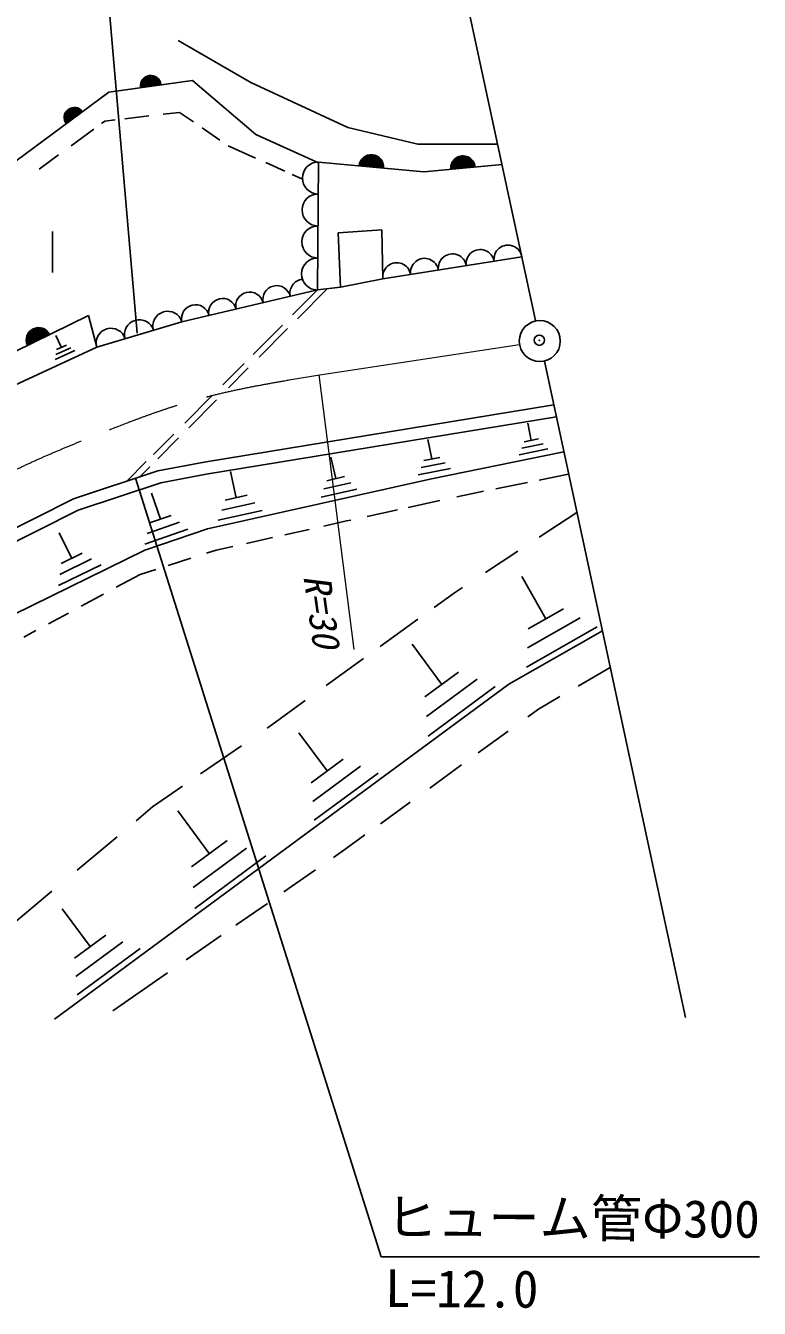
# Model space of a CAD drawing. Units: millimetres, scale not verified. Extents: x 40000 to 680000, y 20000 to 380000.
# Drawn here: x 411356 to 447165, y 258329 to 320943 of the extents above; entities that cross this region are included whole.
import ezdxf
from ezdxf.enums import TextEntityAlignment as Align

# ---------------------------------------------------------------- set-up
doc = ezdxf.new("R2010")
doc.units = ezdxf.units.MM
doc.header["$LTSCALE"] = 1000
doc.header["$PDMODE"] = 32
doc.header["$PDSIZE"] = 500
doc.linetypes.add('CHAIN', pattern=[18.5, 12, -1.5, 3.5, -1.5])
for name, color, linetype, lineweight in [('M-BGD', 7, 'Continuous', 25), ('M-BMK', 2, 'CHAIN', 13), ('M-BMK-SRVR', 3, 'Continuous', 25), ('M-STR-HTXT', 7, 'Continuous', 13), ('M-STR-STR3', 7, 'Continuous', 25), ('M-STR-STRC', 7, 'Continuous', 25)]:
    doc.layers.add(name, color=color, linetype=linetype, lineweight=lineweight)
doc.layers.add('M-OTRS', color=6, linetype='Continuous')
doc.styles.add('ＭＳ ゴシック', font='')
doc.styles.get('ＭＳ ゴシック').set_extended_font_data('MS Gothic')

msp = doc.modelspace()

# ---------------------------------------------------------------- linework, layer by layer
at = {"layer": 'M-BGD'}
for p, q in [((422353, 318163), (418805, 320220)), ((415423, 317695), (419497, 318268)), ((419497, 318268), (422595, 315629)), ((427085, 315978), (422353, 318163)), ((408595, 312645), (415423, 317695)), ((415058, 316164), (415224, 316285)), ((415224, 316285), (415728, 316344)), ((416192, 316398), (417374, 316536)), ((418068, 316617), (418872, 316710)), ((418872, 316710), (419541, 316251)), ((413574, 315082), (414676, 315886)), ((419968, 315957), (420841, 315358)), ((422595, 315629), (425652, 314252)), ((430504, 315155), (427085, 315978)), ((421244, 315081), (422582, 314479)), ((434393, 315162), (430504, 315155)), ((412011, 313942), (412961, 314635)), ((423072, 314258), (424006, 313838)), ((425596, 308040), (425652, 314286)), ((425652, 314286), (430796, 313805)), ((430796, 313805), (434606, 314168)), ((424369, 313675), (424866, 313451)), ((412661, 310890), (412661, 308890)), ((428733, 310979), (426613, 310838)), ((426613, 310838), (426726, 308181)), ((428789, 308577), (428733, 310979)), ((435578, 309652), (428789, 308577)), ((424622, 306639), (426079, 308100)), ((426726, 308181), (425596, 308040)), ((426726, 308181), (428789, 308577)), ((425596, 308040), (418982, 306485)), ((424382, 306822), (425596, 308040)), ((414431, 306796), (404652, 302019)), ((414827, 305241), (414431, 306796)), ((418982, 306485), (414827, 305241)), ((422463, 304898), (423888, 306327)), ((412836, 305820), (413106, 305240)), ((422746, 304756), (424143, 306157)), ((406969, 301624), (414827, 305241)), ((413756, 305080), (412796, 304640)), ((413556, 305220), (412836, 304890)), ((413346, 305350), (412866, 305130)), ((420981, 303411), (422026, 304459)), ((421250, 303256), (422223, 304232)), ((419119, 301543), (420431, 302859)), ((419317, 301317), (420671, 302676)), ((420069, 299642), (437131, 302428)), ((420174, 299052), (437257, 301841)), ((435866, 301540), (436036, 300700)), ((417595, 300015), (418583, 301005)), ((417807, 299802), (418823, 300821)), ((430986, 300740), (431176, 299800)), ((436386, 300770), (435686, 300630)), ((431158, 298828), (437625, 300132)), ((436846, 300280), (435446, 300000)), ((436616, 300530), (435566, 300320)), ((416289, 298705), (417242, 299661)), ((416921, 298914), (417412, 299406)), ((417809, 299207), (420069, 299642)), ((426256, 299880), (426496, 298830)), ((432086, 299320), (430516, 299010)), ((431826, 299600), (430656, 299370)), ((431566, 299870), (430786, 299720)), ((413688, 297846), (417809, 299207)), ((417961, 298625), (420174, 299052)), ((420225, 296382), (431158, 298828)), ((421346, 299180), (421636, 297900)), ((426926, 298930), (426056, 298730)), ((436413, 298764), (437856, 299055)), ((413918, 297290), (417961, 298625)), ((417496, 298120), (417936, 296850)), ((427526, 298320), (425776, 297930)), ((427226, 298630), (425916, 298330)), ((432400, 297941), (433184, 298113)), ((433184, 298113), (433699, 298216)), ((434301, 298338), (435849, 298650)), ((407991, 294983), (413688, 297846)), ((422536, 297650), (420926, 297300)), ((422166, 298020), (421096, 297780)), ((430020, 297421), (431565, 297759)), ((408314, 294474), (413918, 297290)), ((418456, 297030), (417406, 296670)), ((422896, 297280), (420756, 296810)), ((427021, 296766), (427222, 296810)), ((428031, 296986), (429500, 297307)), ((438259, 297186), (436412, 295970)), ((412996, 296180), (413606, 294940)), ((419276, 296370), (417166, 295640)), ((417180, 295333), (420225, 296382)), ((418866, 296700), (417286, 296160)), ((424003, 296088), (425186, 296354)), ((425910, 296516), (427021, 296766)), ((422139, 295670), (423410, 295955)), ((410739, 292188), (417180, 295333)), ((414116, 295190), (413086, 294690)), ((418317, 294592), (419416, 294943)), ((420183, 295187), (420654, 295337)), ((420654, 295337), (421476, 295522)), ((435378, 295290), (433805, 294255)), ((415036, 294620), (412966, 293610)), ((414576, 294910), (413026, 294150)), ((416940, 294154), (417712, 294400)), ((415779, 293527), (416940, 294154)), ((435566, 294050), (436746, 291990)), ((414062, 292600), (415150, 293187)), ((432286, 293256), (431287, 292534)), ((432671, 293509), (432286, 293256)), ((437606, 292480), (435886, 291500)), ((412464, 291738), (413447, 292269)), ((430498, 291965), (428655, 290634)), ((438426, 292040), (435846, 290570)), ((411267, 291093), (411858, 291412)), ((439504, 291396), (434939, 288791)), ((439246, 291600), (435806, 289630)), ((430216, 290750), (431666, 288790)), ((427845, 290050), (426023, 288734)), ((432486, 289390), (430846, 288180)), ((439886, 289617), (438320, 288707)), ((434939, 288791), (412767, 272439)), ((433386, 289040), (430926, 287220)), ((434276, 288680), (430996, 286260)), ((437431, 288190), (436384, 287581)), ((424999, 287994), (423185, 286685)), ((436384, 287581), (435871, 287209)), ((423185, 286685), (423143, 286656)), ((424696, 286430), (426076, 284560)), ((434907, 286509), (433448, 285450)), ((421894, 285796), (419886, 284414)), ((426856, 285130), (425296, 283980)), ((427706, 284800), (425366, 283070)), ((428556, 284460), (425436, 282160)), ((432629, 284856), (431075, 283728)), ((419018, 283816), (417553, 282808)), ((430118, 283033), (428671, 281983)), ((417553, 282808), (416751, 282135)), ((418776, 282610), (420316, 280530)), ((415819, 281354), (413872, 279722)), ((421186, 281170), (419446, 279880)), ((427918, 281436), (427007, 280774)), ((422136, 280800), (419526, 278870)), ((427007, 280774), (426381, 280340)), ((423076, 280420), (419606, 277850)), ((425508, 279733), (423957, 278654)), ((412642, 278690), (410374, 276788)), ((423156, 278097), (421621, 277031)), ((413146, 277830), (414506, 275990)), ((415266, 276550), (413736, 275420)), ((416106, 276220), (413806, 274530)), ((420896, 276527), (419196, 275345)), ((416946, 275890), (413876, 273630)), ((418274, 274704), (415615, 272856))]:
    msp.add_line(p, q, dxfattribs=at)
for centre, radius, start, end in [((417464, 318012), 500, 8.44753, 188.44753), ((417464, 318012), 500, 8.44753, 188.44753), ((417464, 318012), 450, 8.44753, 188.44753), ((417464, 318012), 400, 8.44753, 188.44753), ((417464, 318012), 350, 8.44753, 188.44753), ((417464, 318012), 300, 8.44753, 188.44753), ((417464, 318012), 250, 8.44753, 188.44753), ((417464, 318012), 200, 8.44753, 188.44753), ((417464, 318012), 150, 8.44753, 188.44753), ((417464, 318012), 100, 8.44753, 188.44753), ((417464, 318012), 50, 8.44753, 188.44753), ((413731, 316453), 500, 36.48829, 216.48829), ((413731, 316453), 500, 36.48829, 216.48829), ((413731, 316453), 450, 36.48829, 216.48829), ((413731, 316453), 400, 36.48829, 216.48829), ((413731, 316453), 350, 36.48829, 216.48829), ((413731, 316453), 300, 36.48829, 216.48829), ((413731, 316453), 250, 36.48829, 216.48829), ((413731, 316453), 200, 36.48829, 216.48829), ((413731, 316453), 150, 36.48829, 216.48829), ((413731, 316453), 100, 36.48829, 216.48829), ((413731, 316453), 50, 36.48829, 216.48829), ((428224, 314046), 600, 354.66368, 174.66368), ((428224, 314046), 550, 354.66368, 174.66368), ((428224, 314046), 500, 354.66368, 174.66368), ((428224, 314046), 450, 354.66368, 174.66368), ((428224, 314046), 400, 354.66368, 174.66368), ((428224, 314046), 350, 354.66368, 174.66368), ((428224, 314046), 300, 354.66368, 174.66368), ((432701, 313987), 600, 5.43199, 185.43199), ((432701, 313987), 550, 5.43199, 185.43199), ((432701, 313987), 500, 5.43199, 185.43199), ((432701, 313987), 450, 5.43199, 185.43199), ((432701, 313987), 400, 5.43199, 185.43199), ((432701, 313987), 350, 5.43199, 185.43199), ((425645, 313505), 781, 89.4815, 269.4815), ((428224, 314046), 250, 354.66368, 174.66368), ((428224, 314046), 200, 354.66368, 174.66368), ((428224, 314046), 150, 354.66368, 174.66368), ((428224, 314046), 100, 354.66368, 174.66368), ((428224, 314046), 50, 354.66368, 174.66368), ((432701, 313987), 300, 5.43199, 185.43199), ((432701, 313987), 250, 5.43199, 185.43199), ((432701, 313987), 200, 5.43199, 185.43199), ((432701, 313987), 150, 5.43199, 185.43199), ((432701, 313987), 100, 5.43199, 185.43199), ((432701, 313987), 50, 5.43199, 185.43199), ((425631, 311944), 781, 89.4815, 269.4815), ((425617, 310382), 781, 89.4815, 269.4815), ((433541, 309329), 687, 8.9994, 188.9994), ((434899, 309544), 687, 8.9994, 188.9994), ((425603, 308820), 781, 89.4815, 269.4815), ((429468, 308684), 687, 8.9994, 188.9994), ((430826, 308899), 687, 8.9994, 188.9994), ((432184, 309114), 687, 8.9994, 188.9994), ((423611, 307573), 679, 13.22687, 193.22687), ((424934, 307884), 679, 95.72232, 193.22687), ((420966, 306951), 679, 13.22687, 193.22687), ((422289, 307262), 679, 13.22687, 193.22687), ((418289, 306278), 723, 16.66348, 196.66348), ((419643, 306641), 679, 13.22687, 193.22687), ((411986, 305602), 600, 26.0327, 206.0327), ((416904, 305863), 723, 16.66348, 196.66348), ((411986, 305602), 550, 26.0327, 206.0327), ((411986, 305602), 500, 26.0327, 206.0327), ((411986, 305602), 450, 26.0327, 206.0327), ((411986, 305602), 400, 26.0327, 206.0327), ((411986, 305602), 350, 26.0327, 206.0327), ((411986, 305602), 300, 26.0327, 206.0327), ((411986, 305602), 250, 26.0327, 206.0327), ((411986, 305602), 200, 26.0327, 206.0327), ((411986, 305602), 150, 26.0327, 206.0327), ((411986, 305602), 100, 26.0327, 206.0327), ((411986, 305602), 50, 26.0327, 206.0327), ((415519, 305449), 723, 16.66348, 196.66348)]:
    msp.add_arc(centre, radius, start, end, dxfattribs=at)
at = {"layer": 'M-BMK'}
msp.add_line((425602, 303878), (435463, 305386), dxfattribs=at)
msp.add_open_spline([(372791, 274926), (374212, 275393), (375632, 275860), (377024, 276406), (378281, 276898), (379515, 277455), (380725, 278058), (381968, 278678), (383187, 279347), (384379, 280060), (385582, 280780), (386758, 281545), (387894, 282365), (389664, 283642), (391335, 285052), (392988, 286479), (394379, 287680), (395756, 288894), (397151, 290093), (398623, 291358), (400115, 292607), (401708, 293707), (403081, 294655), (404530, 295492), (405950, 296378), (407171, 297139), (408371, 297935), (409629, 298625), (411309, 299548), (413092, 300280), (414881, 300993), (416344, 301577), (417811, 302149), (419316, 302586), (421365, 303182), (423483, 303530), (425602, 303878)], degree=3, knots=[0, 0, 0, 0, 1, 1, 1, 2, 2, 2, 3, 3, 3, 4, 4, 4, 5, 5, 5, 6, 6, 6, 7, 7, 7, 8, 8, 8, 9, 9, 9, 10, 10, 10, 11, 11, 11, 12, 12, 12, 12], dxfattribs=at)
at = {"layer": 'M-BMK-SRVR'}
for p, q in [((429972, 335716), (436245, 306550)), ((436672, 304562), (443562, 272522))]:
    msp.add_line(p, q, dxfattribs=at)
msp.add_circle((436450, 305547), 1000, dxfattribs=at)
at = {"layer": 'M-OTRS'}
msp.add_point((436427, 305586), dxfattribs=at)
at = {"layer": 'M-STR-HTXT'}
msp.add_line((427392, 290487), (425684, 303891), dxfattribs=at)
at = {"layer": 'M-STR-STR3'}
for p, q in [((416721, 298848), (428702, 260841)), ((428702, 260841), (447165, 260841))]:
    msp.add_line(p, q, dxfattribs=at)
at = {"layer": 'M-STR-STRC'}
msp.add_line((415290, 323518), (416801, 305934), dxfattribs=at)

# ---------------------------------------------------------------- texts
at = {"layer": 'M-STR-HTXT', "style": 'ＭＳ ゴシック', "oblique": 15}
msp.add_text('R=30', height=1320, rotation=277.958, dxfattribs=at).set_placement((425562, 294160), align=Align.MIDDLE_LEFT)
at = {"layer": 'M-STR-STR3', "style": 'ＭＳ ゴシック'}
for s, p in [('ヒューム管Φ300', (428934, 261315)), ('L=12.0', (428894, 257846))]:
    msp.add_text(s, height=1833, rotation=359.707, dxfattribs=at).set_placement(p, align=Align.BOTTOM_LEFT)

doc.saveas('drawing.dxf')
